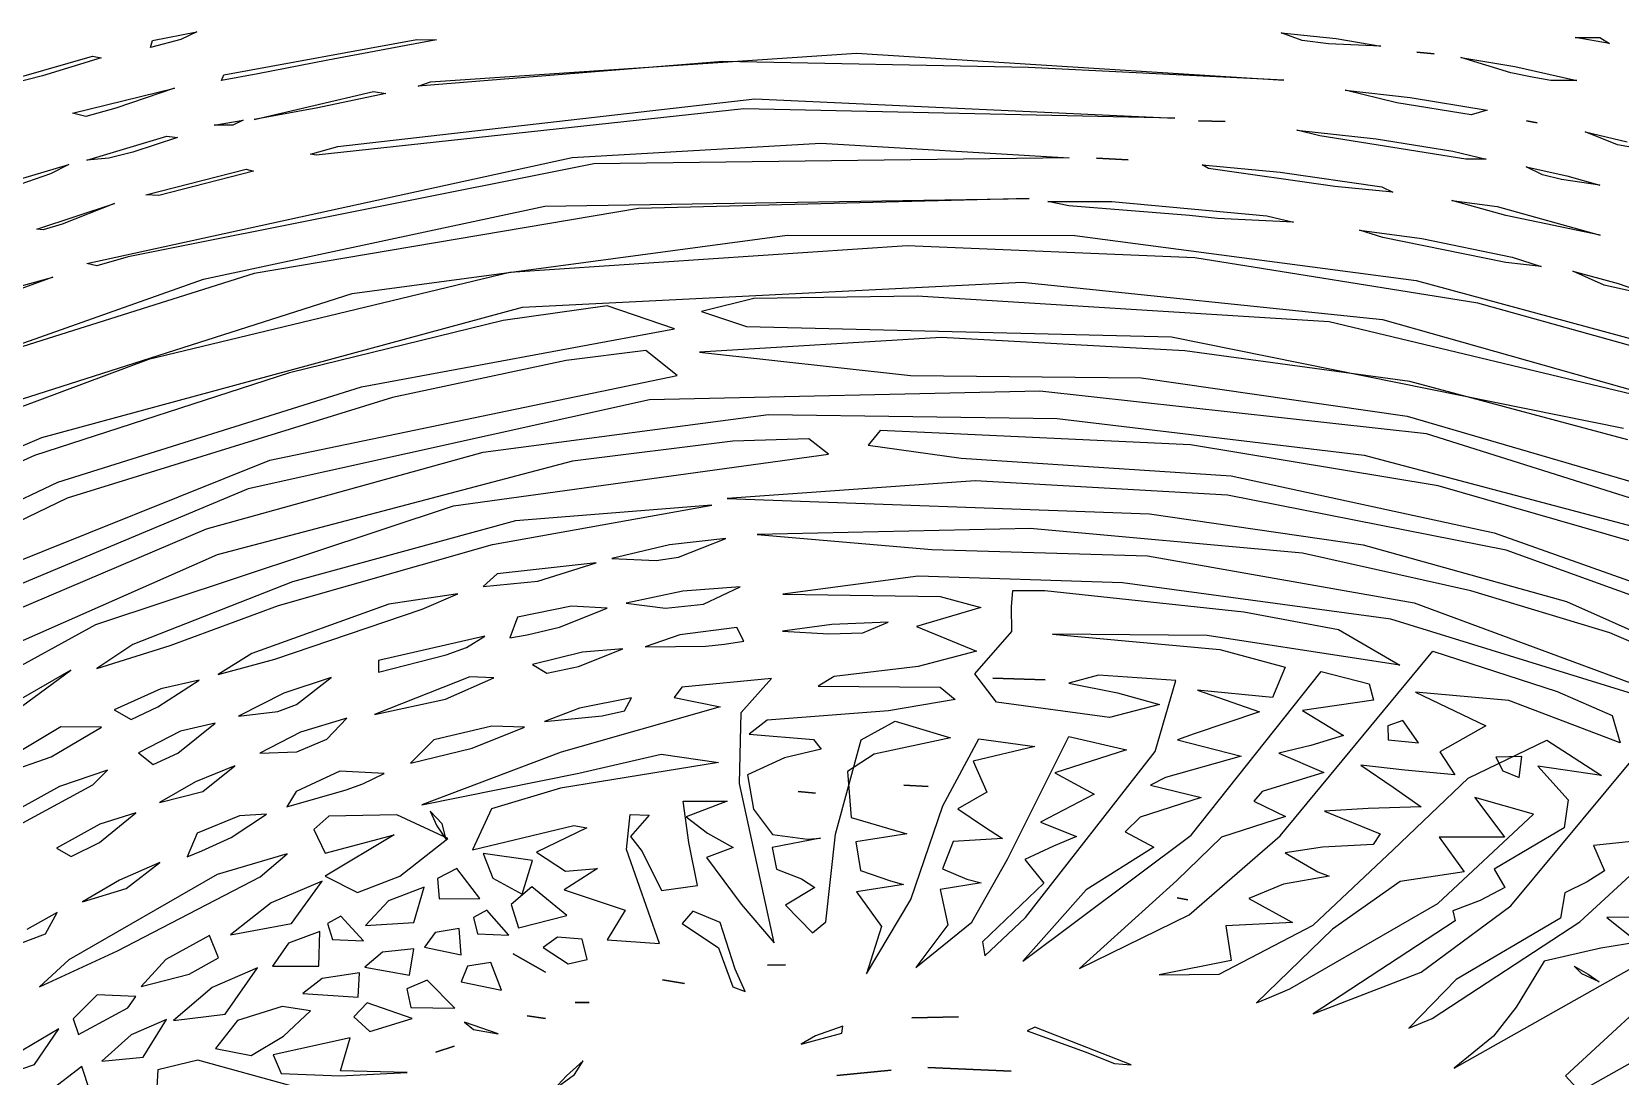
# Model space of a CAD drawing. Extents: x 11.5 to 31.3, y 131.8 to 144.7.
# Drawn here: x 16.08 to 24.59, y 139.08 to 144.68 of the extents above; entities that cross this region are included whole.
import ezdxf

# ---------------------------------------------------------------- set-up
doc = ezdxf.new("R2010")
doc.units = 0

msp = doc.modelspace()

# ---------------------------------------------------------------- linework, layer by layer
at = {"layer": 'Image'}
for p, q in [((16.874536, 144.639095), (16.71265, 144.59523)), ((16.71265, 144.59523), (16.722387, 144.632613)), ((16.722387, 144.632613), (16.960347, 144.679718)), ((16.722387, 144.632613), (16.722387, 144.632613)), ((16.960347, 144.679718), (16.874536, 144.639095)), ((17.104465, 144.449604), (18.140192, 144.638311)), ((18.244344, 144.635675), (17.662807, 144.528208)), ((18.140192, 144.638311), (18.244344, 144.635675)), ((22.883803, 144.633645), (22.771338, 144.673876)), ((22.771338, 144.673876), (23.065634, 144.643314)), ((23.025524, 144.615053), (22.883803, 144.633653)), ((22.883803, 144.633653), (22.883803, 144.633645)), ((23.065634, 144.643314), (23.304445, 144.60327)), ((24.346164, 144.649388), (24.478954, 144.648241)), ((24.530164, 144.616638), (24.346164, 144.649388)), ((24.346164, 144.649388), (24.346164, 144.649388)), ((24.478954, 144.648241), (24.530164, 144.616638)), ((15.864468, 144.395502), (16.400558, 144.548265)), ((16.448305, 144.540096), (16.133116, 144.443738)), ((16.400558, 144.548265), (16.448305, 144.540096)), ((18.212115, 144.41129), (20.495325, 144.564337)), ((20.495325, 144.564337), (22.78554, 144.421265)), ((23.304445, 144.60327), (23.025524, 144.615053)), ((23.497995, 144.570914), (23.590455, 144.561727)), ((23.590455, 144.561727), (23.497995, 144.570914)), ((23.497995, 144.570914), (23.497995, 144.570914)), ((24.001789, 144.460293), (23.733062, 144.541508)), ((23.733062, 144.541508), (24.022369, 144.493967)), ((17.287198, 144.454439), (17.092799, 144.419094)), ((17.662807, 144.528208), (17.287198, 144.454439)), ((19.778778, 144.519566), (18.146551, 144.388825)), ((21.416568, 144.487846), (19.778778, 144.519566)), ((22.78554, 144.421265), (21.416568, 144.487846)), ((24.115742, 144.437157), (24.001789, 144.460293)), ((24.022369, 144.493967), (24.355008, 144.419)), ((16.133116, 144.443738), (15.986278, 144.406411)), ((16.293427, 144.243788), (16.840542, 144.37779)), ((16.840542, 144.37779), (16.525516, 144.269789)), ((17.092799, 144.419094), (17.104465, 144.449604)), ((17.104465, 144.449604), (17.104465, 144.449604)), ((18.146551, 144.388825), (18.212115, 144.411286)), ((18.212115, 144.411286), (18.212115, 144.41129)), ((23.390756, 144.298267), (23.113161, 144.36664)), ((23.113161, 144.36664), (23.461677, 144.32806)), ((24.216281, 144.417935), (24.115742, 144.437157)), ((24.355008, 144.419), (24.216281, 144.417935)), ((17.268335, 144.208899), (17.907405, 144.359413)), ((17.973106, 144.348958), (17.608167, 144.271481)), ((17.716793, 144.064597), (19.950771, 144.320671)), ((17.907405, 144.359413), (17.973106, 144.348958)), ((19.950771, 144.320671), (22.201367, 144.21646)), ((23.788431, 144.235483), (23.390756, 144.298267)), ((23.390756, 144.298267), (23.390756, 144.298267)), ((23.461677, 144.32806), (23.874151, 144.258887)), ((16.36493, 144.226226), (16.293427, 144.243788)), ((16.293427, 144.243788), (16.293427, 144.243788)), ((16.525516, 144.269789), (16.36493, 144.226226)), ((17.053855, 144.179369), (17.208401, 144.206714)), ((17.208401, 144.206714), (17.152588, 144.178617)), ((17.608167, 144.271481), (17.268335, 144.208899)), ((17.268335, 144.208899), (17.268335, 144.208899)), ((19.892165, 144.266892), (17.600592, 144.019315)), ((22.201367, 144.21646), (19.892165, 144.266892)), ((22.32856, 144.203115), (22.470689, 144.198813)), ((22.470689, 144.198813), (22.32856, 144.203115)), ((22.32856, 144.203115), (22.32856, 144.203115)), ((23.874151, 144.258887), (23.788431, 144.235483)), ((24.085377, 144.202322), (24.142496, 144.191747)), ((24.142496, 144.191747), (24.085377, 144.202322)), ((24.085377, 144.202322), (24.085377, 144.202322)), ((16.37142, 143.990993), (16.800397, 144.12033)), ((16.856586, 144.113579), (16.617842, 144.034471)), ((16.800397, 144.12033), (16.856586, 144.113579)), ((17.152588, 144.178617), (17.053855, 144.179369)), ((17.053855, 144.179369), (17.053855, 144.179369)), ((22.978152, 144.12283), (22.855533, 144.152317)), ((22.855533, 144.152317), (23.280492, 144.106516)), ((23.761221, 143.997362), (22.978152, 144.12283)), ((24.572728, 144.073548), (24.400335, 144.143459)), ((24.400335, 144.143459), (24.625834, 144.089972)), ((16.617842, 144.034471), (16.488097, 144.002114)), ((17.56889, 144.024461), (17.716793, 144.064597)), ((18.971032, 144.006902), (20.303497, 144.083117)), ((20.303497, 144.083117), (21.635921, 144.00433)), ((23.280492, 144.106516), (23.691741, 144.039756)), ((23.691741, 144.039756), (23.869614, 143.997579)), ((24.82478, 144.028273), (24.572728, 144.073548)), ((24.572728, 144.073548), (24.572728, 144.073548)), ((15.961959, 143.875043), (16.274757, 143.969372)), ((16.274757, 143.969372), (16.176999, 143.918999)), ((16.37142, 143.438472), (18.971032, 144.006902)), ((16.488097, 144.002114), (16.37142, 143.990993)), ((19.088137, 143.971731), (16.59179, 143.473322)), ((16.686766, 143.806123), (17.225503, 143.944029)), ((17.225503, 143.944029), (17.263304, 143.93221)), ((17.600592, 144.019315), (17.56889, 144.024461)), ((21.635921, 144.00433), (19.088137, 143.971731)), ((21.782157, 144.001624), (21.951575, 143.994251)), ((21.951575, 143.994251), (21.782157, 144.001624)), ((21.782157, 144.001624), (21.782157, 144.001624)), ((22.382113, 143.94701), (22.348031, 143.966297)), ((22.348031, 143.966297), (22.765863, 143.927214)), ((23.059287, 143.84982), (22.382113, 143.94701)), ((23.869614, 143.997579), (23.761221, 143.997362)), ((23.761221, 143.997362), (23.761221, 143.997362)), ((24.170681, 143.913408), (24.084462, 143.955366)), ((24.084462, 143.955366), (24.301073, 143.908282)), ((16.176999, 143.918999), (15.971721, 143.846648)), ((17.263304, 143.93221), (16.945082, 143.850856)), ((22.765863, 143.927214), (23.310732, 143.848498)), ((24.273716, 143.888842), (24.170681, 143.913408)), ((24.478247, 143.85762), (24.273716, 143.888842)), ((24.301073, 143.908282), (24.478247, 143.85762)), ((16.757243, 143.802638), (16.686766, 143.806123)), ((16.686766, 143.806123), (16.686766, 143.806123)), ((16.945082, 143.850856), (16.757243, 143.802638)), ((18.824513, 143.745716), (21.421442, 143.786439)), ((21.421442, 143.786439), (19.327281, 143.732533)), ((21.521061, 143.769588), (21.863532, 143.770182)), ((21.633486, 143.747015), (21.521061, 143.769588)), ((21.863532, 143.770182), (22.694203, 143.693238)), ((23.36929, 143.820104), (23.059287, 143.849822)), ((23.059287, 143.849822), (23.059287, 143.84982)), ((23.310732, 143.848498), (23.36929, 143.820104)), ((23.9757, 143.695982), (23.685785, 143.775561)), ((23.685785, 143.775561), (23.929232, 143.743129)), ((16.102272, 143.621306), (16.519204, 143.759484)), ((16.519204, 143.759484), (16.238893, 143.649235)), ((16.995379, 143.354786), (18.824513, 143.745716)), ((19.327281, 143.732533), (17.268165, 143.384529)), ((22.279361, 143.694555), (21.633486, 143.747015)), ((22.429798, 143.678836), (22.279361, 143.694555)), ((22.694203, 143.693238), (22.837572, 143.65895)), ((23.929232, 143.743129), (24.480251, 143.589285)), ((24.480251, 143.589285), (23.9757, 143.695982)), ((23.9757, 143.695982), (23.9757, 143.695982)), ((16.137442, 143.618494), (16.102272, 143.621306)), ((16.102272, 143.621306), (16.102272, 143.621306)), ((16.238893, 143.649235), (16.137442, 143.618494)), ((22.837572, 143.65895), (22.429798, 143.678836)), ((23.316042, 143.578242), (23.191246, 143.617023)), ((23.191246, 143.617023), (23.524164, 143.57241)), ((17.792341, 143.277867), (20.122985, 143.589011)), ((20.767015, 143.532673), (18.638221, 143.389623)), ((20.122985, 143.589011), (21.665766, 143.588508)), ((22.307777, 143.46784), (20.767015, 143.532673)), ((21.665766, 143.588508), (23.495382, 143.346755)), ((23.9757, 143.443295), (23.316042, 143.578242)), ((23.524164, 143.57241), (24.008734, 143.472572)), ((16.424144, 143.42539), (16.37142, 143.438472)), ((16.37142, 143.438472), (16.37142, 143.438472)), ((16.59179, 143.473322), (16.424144, 143.42539)), ((23.824914, 143.224764), (22.307777, 143.46784)), ((24.164213, 143.422452), (23.9757, 143.443295)), ((23.9757, 143.443295), (23.9757, 143.443295)), ((24.008734, 143.472572), (24.164213, 143.422452)), ((15.233918, 142.730697), (16.995379, 143.354786)), ((17.268165, 143.384529), (15.879014, 142.946785)), ((16.188891, 143.365243), (15.903302, 143.260927)), ((15.962121, 143.301523), (16.188891, 143.365243)), ((18.638221, 143.389623), (16.700789, 142.923877)), ((23.495382, 143.346755), (25.271256, 142.866257)), ((24.502151, 143.321589), (24.333603, 143.397605)), ((24.333603, 143.397605), (24.577025, 143.330662)), ((15.561254, 142.563683), (17.792341, 143.277867)), ((18.706233, 143.204083), (21.382845, 143.337767)), ((20.82093, 143.262574), (19.945206, 143.250001)), ((23.027459, 143.125207), (20.82093, 143.262574)), ((21.382845, 143.337767), (23.314087, 143.13719)), ((24.783011, 143.259183), (24.502151, 143.321589)), ((24.502151, 143.321589), (24.502151, 143.321589)), ((24.577025, 143.330662), (24.783011, 143.259183)), ((16.130456, 142.505569), (18.706233, 143.204083)), ((19.160181, 143.211577), (18.602545, 143.133188)), ((19.519356, 143.08839), (19.160181, 143.211577)), ((19.945206, 143.250001), (19.664123, 143.181611)), ((19.664123, 143.181611), (19.905423, 143.100621)), ((25.301755, 142.814073), (23.824914, 143.224764)), ((18.602545, 143.133188), (17.457038, 142.851599)), ((17.842693, 142.776386), (19.519356, 143.08839)), ((19.905423, 143.100621), (22.183823, 143.04473)), ((25.171707, 142.612708), (23.027459, 143.125207)), ((23.314087, 143.13719), (25.171707, 142.612708)), ((20.948695, 143.041336), (19.654712, 142.962361)), ((22.255554, 142.970407), (20.948695, 143.041336)), ((22.183823, 143.04473), (24.606058, 142.555817)), ((16.700789, 142.923877), (15.370232, 142.427666)), ((19.366586, 142.971971), (18.938859, 142.917577)), ((19.534937, 142.837509), (19.366586, 142.971971)), ((19.654712, 142.962361), (20.785521, 142.838361)), ((23.460714, 142.80503), (22.255554, 142.970407)), ((17.457038, 142.851599), (16.089797, 142.409798)), ((17.35215, 142.38475), (19.534937, 142.837509)), ((18.938859, 142.917577), (18.009266, 142.720408)), ((20.785521, 142.838361), (22.020668, 142.826116)), ((16.215397, 142.26631), (17.842693, 142.776386)), ((21.477235, 142.753839), (19.385962, 142.707987)), ((23.550575, 142.526096), (21.477235, 142.753839)), ((22.020668, 142.826116), (23.447038, 142.61926)), ((24.628014, 142.493539), (23.460714, 142.80503)), ((18.009266, 142.720408), (16.265864, 142.180792)), ((19.385962, 142.707987), (17.236401, 142.230671)), ((18.494353, 142.426337), (20.022968, 142.628767)), ((20.022968, 142.628767), (21.57107, 142.60722)), ((21.57107, 142.60722), (23.215555, 142.411374)), ((23.447038, 142.61926), (24.821585, 142.218574)), ((15.024894, 142.038159), (16.130456, 142.505569)), ((20.240461, 142.499122), (19.831942, 142.48599)), ((20.345256, 142.416278), (20.240461, 142.499122)), ((20.622539, 142.542365), (20.558687, 142.465071)), ((20.937948, 142.529532), (20.622539, 142.542365)), ((22.285943, 142.466186), (20.937948, 142.529532)), ((25.492161, 141.912089), (23.550575, 142.526096)), ((16.089797, 142.409798), (14.787453, 141.818931)), ((17.011562, 142.016424), (18.494353, 142.426337)), ((18.335244, 142.140161), (20.345256, 142.416278)), ((19.831942, 142.48599), (18.974191, 142.378437)), ((20.558687, 142.465071), (21.055955, 142.395768)), ((23.612855, 142.247484), (22.285943, 142.466186)), ((23.215555, 142.411374), (24.809166, 141.989078)), ((15.293806, 141.558115), (17.35215, 142.38475)), ((18.974191, 142.378437), (17.068843, 141.876731)), ((21.055955, 142.395768), (22.503462, 142.301071)), ((14.689046, 141.539914), (16.215397, 142.26631)), ((21.13211, 142.274186), (19.803101, 142.179637)), ((22.482825, 142.196676), (21.13211, 142.274186)), ((22.503462, 142.301071), (23.912002, 141.994347)), ((24.900981, 141.875792), (23.612855, 142.247484)), ((16.265864, 142.180792), (14.63237, 141.395526)), ((17.236401, 142.230671), (15.213072, 141.385017)), ((19.803101, 142.179637), (22.065799, 142.096519)), ((23.976413, 141.902079), (22.482825, 142.196676)), ((16.419889, 141.503532), (18.335244, 142.140161)), ((18.544372, 141.932227), (19.720548, 142.144044)), ((19.720548, 142.144044), (18.668884, 142.059857)), ((22.065799, 142.096519), (23.210579, 141.930642)), ((15.600932, 141.415523), (17.011562, 142.016424)), ((18.668884, 142.059857), (17.472337, 141.731556)), ((21.426565, 142.018544), (19.962343, 141.985677)), ((19.962343, 141.985677), (20.899601, 141.905823)), ((22.884958, 141.885573), (21.426565, 142.018544)), ((23.912002, 141.994347), (25.269683, 141.513727)), ((17.398466, 141.606297), (18.544372, 141.932227)), ((19.493002, 141.930079), (19.18488, 141.857836)), ((19.795709, 141.964885), (19.493002, 141.930079)), ((19.54238, 141.863955), (19.795709, 141.964885)), ((20.899601, 141.905823), (22.05447, 141.87136)), ((23.210579, 141.930642), (24.299723, 141.627838)), ((25.394878, 141.389109), (23.976413, 141.902079)), ((17.068843, 141.876731), (15.274718, 141.085143)), ((19.101162, 141.833374), (18.570423, 141.774382)), ((18.787603, 141.736312), (19.101162, 141.833374)), ((19.101162, 141.833374), (19.101162, 141.833374)), ((19.18488, 141.857836), (19.421963, 141.846456)), ((19.421963, 141.846456), (19.54238, 141.863955)), ((22.05447, 141.87136), (23.484008, 141.619022)), ((23.786597, 141.683274), (22.884958, 141.885573)), ((17.472337, 141.731556), (16.617629, 141.395838)), ((18.570423, 141.774382), (18.49476, 141.707837)), ((18.49476, 141.707837), (18.787603, 141.736312)), ((20.826442, 141.762676), (20.100183, 141.666757)), ((21.921329, 141.726247), (20.826442, 141.762676)), ((18.358375, 141.66772), (17.98934, 141.612514)), ((18.167371, 141.586683), (18.358375, 141.66772)), ((19.564093, 141.682106), (19.261854, 141.618127)), ((19.871557, 141.705877), (19.564093, 141.682106)), ((19.676358, 141.612762), (19.871557, 141.705877)), ((20.100183, 141.666757), (20.942965, 141.652947)), ((20.942965, 141.652947), (21.161334, 141.59416)), ((21.326468, 141.597985), (21.333024, 141.685224)), ((21.333024, 141.685224), (21.50544, 141.685522)), ((21.50544, 141.685522), (22.571187, 141.571264)), ((23.358253, 141.532515), (21.921329, 141.726247)), ((24.531888, 141.459918), (23.786597, 141.683274)), ((16.818101, 141.390389), (17.398466, 141.606297)), ((17.98934, 141.612514), (17.254476, 141.347744)), ((17.378225, 141.317225), (18.167371, 141.586683)), ((17.398466, 141.606297), (17.398466, 141.606297)), ((18.967701, 141.602795), (18.678512, 141.542791)), ((18.904067, 141.489204), (19.158705, 141.591588)), ((19.158705, 141.591588), (18.967701, 141.602795)), ((19.261854, 141.618127), (19.472724, 141.590619)), ((19.472724, 141.590619), (19.573262, 141.60211)), ((19.573262, 141.60211), (19.676358, 141.612762)), ((21.161334, 141.59416), (20.817005, 141.493491)), ((21.327866, 141.466592), (21.326468, 141.597985)), ((22.571187, 141.571264), (23.077764, 141.476293)), ((23.484008, 141.619022), (24.833625, 141.120505)), ((24.299723, 141.627838), (26.275103, 140.743356)), ((14.663035, 140.539733), (16.419889, 141.503532)), ((18.678512, 141.542791), (18.638592, 141.431543)), ((18.730605, 141.448219), (18.904067, 141.489204)), ((19.854971, 141.487592), (19.548283, 141.447899)), ((19.890838, 141.414312), (19.854971, 141.487592)), ((20.36343, 141.503613), (20.099686, 141.468393)), ((20.664549, 141.515501), (20.36343, 141.503613)), ((20.529402, 141.459912), (20.664549, 141.515501)), ((20.817005, 141.493491), (21.138822, 141.360092)), ((23.077764, 141.476293), (23.40622, 141.285785)), ((24.729616, 141.109578), (23.358253, 141.532515)), ((16.617629, 141.395838), (16.424675, 141.26756)), ((16.424675, 141.26756), (16.818101, 141.390389)), ((18.503164, 141.441212), (17.933443, 141.310603)), ((18.405757, 141.380316), (18.503164, 141.441212)), ((18.638592, 141.431543), (18.730605, 141.448219)), ((19.548283, 141.447899), (19.362252, 141.384592)), ((19.362252, 141.384592), (19.688357, 141.387032)), ((19.688357, 141.387032), (19.788252, 141.399142)), ((19.788252, 141.399142), (19.890838, 141.414311)), ((19.890838, 141.414311), (19.890838, 141.414312)), ((20.099686, 141.468393), (20.346961, 141.453986)), ((20.346961, 141.453986), (20.529402, 141.459912)), ((21.128722, 141.238761), (21.327866, 141.466592)), ((22.375054, 141.44556), (21.545966, 141.451949)), ((21.545966, 141.451949), (22.442196, 141.369844)), ((23.40622, 141.285785), (22.375054, 141.44556)), ((26.237872, 140.717621), (24.531888, 141.459918)), ((17.254476, 141.347744), (17.07499, 141.236137)), ((17.07499, 141.236137), (17.378225, 141.317225)), ((17.378225, 141.317225), (17.378225, 141.317225)), ((17.933311, 141.24781), (18.296349, 141.341152)), ((17.933443, 141.310603), (17.933311, 141.24781)), ((18.296349, 141.341152), (18.405757, 141.380316)), ((19.027857, 141.354739), (18.759816, 141.290117)), ((19.005407, 141.27934), (19.242496, 141.372654)), ((19.242496, 141.372654), (19.027857, 141.354739)), ((21.138822, 141.360092), (20.825828, 141.279445)), ((22.442196, 141.369844), (22.792666, 141.274354)), ((22.76632, 140.371426), (23.584658, 141.360701)), ((23.584658, 141.360701), (24.250134, 141.144171)), ((16.28454, 141.258477), (14.156709, 140.035964)), ((15.763901, 140.876322), (16.28454, 141.258477)), ((17.679422, 141.220382), (17.427131, 141.136457)), ((17.493918, 141.07522), (17.679422, 141.220382)), ((18.42315, 141.22311), (17.913001, 141.021747)), ((18.29316, 141.103494), (18.551581, 141.217282)), ((18.551581, 141.217282), (18.42315, 141.22311)), ((18.759816, 141.290117), (18.836699, 141.243308)), ((18.836699, 141.243308), (19.005407, 141.27934)), ((20.376462, 141.225733), (20.289162, 141.173137)), ((20.825828, 141.279445), (20.376462, 141.225733)), ((21.245468, 141.087304), (21.128722, 141.238761)), ((21.506809, 141.206455), (21.225238, 141.216311)), ((21.225238, 141.216311), (21.506809, 141.206455)), ((21.791742, 141.231542), (21.633492, 141.189896)), ((22.206732, 141.20416), (21.791742, 141.231542)), ((22.288522, 140.375547), (22.9848, 141.252418)), ((22.792666, 141.274354), (22.723937, 141.111852)), ((22.9848, 141.252418), (23.242233, 141.185492)), ((16.767596, 141.158812), (16.518301, 141.046905)), ((16.752225, 141.062928), (16.973142, 141.205822)), ((16.973142, 141.205822), (16.767596, 141.158812)), ((17.427131, 141.136457), (17.183482, 141.012619)), ((19.559307, 141.168186), (19.518784, 141.11208)), ((20.04011, 141.214908), (19.559307, 141.168186)), ((19.877059, 141.031688), (20.04011, 141.214908)), ((20.289162, 141.173137), (20.944574, 141.16742)), ((20.944574, 141.16742), (21.024591, 141.102459)), ((21.506809, 141.206455), (21.506809, 141.206455)), ((21.633492, 141.189896), (21.894809, 141.13709)), ((21.894809, 141.13709), (22.119626, 141.075015)), ((22.096045, 140.823085), (22.206732, 141.20416)), ((22.723937, 141.111852), (22.322729, 141.152442)), ((22.322729, 141.152442), (22.655277, 141.035584)), ((23.242233, 141.185492), (23.265914, 141.099077)), ((23.991007, 141.097008), (23.490372, 141.140503)), ((23.490372, 141.140503), (23.867027, 140.960985)), ((24.250134, 141.144171), (24.544974, 141.015577)), ((16.518301, 141.046905), (16.607971, 140.995111)), ((16.607971, 140.995111), (16.752225, 141.062928)), ((16.752225, 141.062928), (16.752225, 141.062928)), ((17.394911, 141.038042), (17.493918, 141.07522)), ((17.913001, 141.021747), (18.29316, 141.103494)), ((18.29316, 141.103494), (18.29316, 141.103494)), ((19.011656, 141.054964), (18.823088, 140.984639)), ((19.764097, 141.063329), (18.912893, 140.820405)), ((19.29028, 141.111307), (19.011656, 141.054964)), ((19.251835, 141.040439), (19.29028, 141.111307)), ((19.518784, 141.11208), (19.764097, 141.063329)), ((21.024591, 141.102459), (20.667138, 141.041113)), ((21.851875, 141.005559), (21.245468, 141.087304)), ((22.119626, 141.075015), (21.851875, 141.005559)), ((23.265914, 141.099077), (22.884825, 141.042801)), ((24.586793, 140.869041), (23.991007, 141.097008)), ((16.858387, 140.814404), (17.058323, 140.974593)), ((17.058323, 140.974593), (16.873023, 140.932182)), ((17.183482, 141.012619), (17.394911, 141.038042)), ((17.764397, 141.002083), (17.516747, 140.92659)), ((17.65697, 140.888577), (17.764397, 141.002083)), ((18.823088, 140.984639), (19.131699, 141.013558)), ((19.131699, 141.013558), (19.251835, 141.040439)), ((19.867794, 140.65211), (19.877059, 141.031688)), ((20.016913, 140.990631), (19.919802, 140.915813)), ((20.667138, 141.041113), (20.016913, 140.990631)), ((20.521125, 140.88531), (20.702281, 140.985665)), ((20.702281, 140.985665), (20.999823, 140.897106)), ((22.655277, 141.035584), (22.304437, 140.918327)), ((22.884825, 141.042801), (23.10591, 140.90833)), ((23.422287, 140.989938), (23.342352, 140.96086)), ((23.342352, 140.96086), (23.345113, 140.886167)), ((23.507743, 140.869628), (23.422287, 140.989938)), ((23.867027, 140.960985), (23.621319, 140.821655)), ((24.544974, 141.015577), (24.586793, 140.869041)), ((16.231791, 140.956054), (15.999677, 140.816092)), ((16.179234, 140.794432), (16.449413, 140.953616)), ((16.449413, 140.953616), (16.231791, 140.956054)), ((16.449413, 140.953616), (16.449413, 140.953616)), ((16.873023, 140.932182), (16.647274, 140.815716)), ((17.516747, 140.92659), (17.298916, 140.815224)), ((17.495796, 140.821111), (17.65697, 140.888577)), ((18.230866, 140.885472), (18.105721, 140.760192)), ((18.541491, 140.95935), (18.230866, 140.885472)), ((18.436211, 140.840261), (18.716853, 140.953666)), ((18.716853, 140.953666), (18.541491, 140.95935)), ((19.919802, 140.915813), (20.264805, 140.887305)), ((20.264805, 140.887305), (20.306185, 140.835898)), ((20.382029, 140.380964), (20.521125, 140.88531)), ((20.999823, 140.897106), (20.590788, 140.809112)), ((20.957744, 140.532868), (21.150504, 140.890431)), ((21.150504, 140.890431), (21.451685, 140.849218)), ((21.30525, 140.245691), (21.633277, 140.903249)), ((21.633277, 140.903249), (21.941471, 140.832726)), ((22.304437, 140.918327), (22.215788, 140.885988)), ((22.215788, 140.885988), (22.556774, 140.797911)), ((23.10591, 140.90833), (22.929359, 140.856023)), ((23.345113, 140.886167), (23.507743, 140.869628)), ((23.772844, 140.680862), (24.193951, 140.884789)), ((24.002435, 139.996547), (24.767895, 140.918523)), ((24.193951, 140.884789), (24.488149, 140.694965)), ((15.924887, 140.705095), (16.179234, 140.794432)), ((16.647274, 140.815716), (16.725863, 140.75374)), ((16.725863, 140.75374), (16.858387, 140.814404)), ((17.298916, 140.815224), (17.495796, 140.821111)), ((18.105721, 140.760192), (18.436211, 140.840261)), ((18.912893, 140.820405), (18.165375, 140.537289)), ((18.436211, 140.840261), (18.436211, 140.840261)), ((19.007384, 140.707441), (19.44906, 140.809012)), ((19.44906, 140.809012), (19.755264, 140.765119)), ((20.306185, 140.835898), (20.109675, 140.7887)), ((20.590788, 140.809112), (20.446643, 140.71662)), ((21.451685, 140.849218), (21.120034, 140.771597)), ((21.401799, 139.933536), (22.096045, 140.823085)), ((21.941471, 140.832726), (21.557931, 140.708671)), ((22.556774, 140.797911), (22.150618, 140.683366)), ((22.929359, 140.856023), (22.759249, 140.814192)), ((22.759249, 140.814192), (22.999655, 140.711148)), ((23.507743, 140.869628), (23.507743, 140.869628)), ((23.621319, 140.821655), (23.701107, 140.697981)), ((24.059971, 140.796466), (23.920953, 140.79328)), ((23.920953, 140.79328), (23.958808, 140.719236)), ((24.047244, 140.683807), (24.059971, 140.796466)), ((24.059971, 140.796466), (24.059971, 140.796466)), ((16.481105, 140.72258), (16.223867, 140.635341)), ((16.403384, 140.644851), (16.481105, 140.72258)), ((17.164953, 140.746072), (16.952606, 140.661577)), ((16.991762, 140.608554), (17.164953, 140.746072)), ((17.72763, 140.718422), (17.492723, 140.609824)), ((17.964424, 140.705909), (17.72763, 140.718422)), ((17.850303, 140.650763), (17.964424, 140.705909)), ((18.165375, 140.537289), (19.007384, 140.707441)), ((19.755264, 140.765119), (18.90851, 140.627322)), ((20.109675, 140.7887), (19.910607, 140.697421)), ((20.446643, 140.71662), (20.466038, 140.470156)), ((21.120034, 140.771597), (21.193264, 140.605308)), ((21.557931, 140.708671), (21.769389, 140.594446)), ((22.999655, 140.711148), (22.669635, 140.609338)), ((23.43393, 140.722732), (23.19793, 140.74977)), ((23.19793, 140.74977), (23.371253, 140.632958)), ((23.701107, 140.697981), (23.43393, 140.722732)), ((23.958808, 140.719236), (24.047244, 140.683807)), ((24.488149, 140.694965), (24.146402, 140.745171)), ((24.146402, 140.745171), (24.308601, 140.563747)), ((16.223867, 140.635341), (15.409016, 140.18404)), ((15.964699, 140.407294), (16.403384, 140.644851)), ((16.952606, 140.661577), (16.759838, 140.55057)), ((17.761291, 140.617478), (17.850303, 140.650763)), ((18.90851, 140.627322), (18.538768, 140.515902)), ((20.053408, 139.798021), (19.867794, 140.65211)), ((19.910607, 140.697421), (19.944309, 140.513771)), ((20.748755, 140.643717), (20.879811, 140.635759)), ((20.879811, 140.635759), (20.748755, 140.643717)), ((20.748755, 140.643717), (20.748755, 140.643717)), ((22.150618, 140.683366), (22.071376, 140.64229)), ((22.071376, 140.64229), (22.341543, 140.576888)), ((23.371066, 140.29663), (23.772844, 140.680862)), ((23.371253, 140.632958), (23.5216, 140.526491)), ((16.759838, 140.55057), (16.991762, 140.608554)), ((16.991762, 140.608554), (16.991762, 140.608554)), ((17.442884, 140.527161), (17.761291, 140.617478)), ((17.492723, 140.609824), (17.442884, 140.527161)), ((19.567368, 140.556366), (19.803095, 140.556453)), ((19.597688, 140.335217), (19.567368, 140.556366)), ((19.803095, 140.556453), (19.582827, 140.472756)), ((20.183309, 140.609235), (20.275769, 140.600048)), ((20.275769, 140.600048), (20.183309, 140.609235)), ((20.183309, 140.609235), (20.183309, 140.609235)), ((21.193264, 140.605308), (21.038613, 140.515815)), ((21.769389, 140.594446), (21.480536, 140.444318)), ((22.341543, 140.576888), (22.015449, 140.470884)), ((22.669635, 140.609338), (22.6242, 140.557859)), ((22.6242, 140.557859), (22.795148, 140.475112)), ((24.122846, 140.486734), (23.808322, 140.576905)), ((23.808322, 140.576905), (23.967925, 140.364477)), ((24.308601, 140.563747), (24.286721, 140.413759)), ((16.439102, 140.335388), (16.634028, 140.494505)), ((16.634028, 140.494505), (16.441179, 140.433847)), ((17.1887, 140.479028), (16.962062, 140.386144)), ((17.143886, 140.362765), (17.334226, 140.487984)), ((17.334226, 140.487984), (17.1887, 140.479028)), ((17.667688, 140.476214), (17.587278, 140.404544)), ((18.032582, 140.483603), (17.667688, 140.476214)), ((18.305368, 140.35735), (18.032582, 140.483603)), ((18.275068, 140.436061), (18.210752, 140.50331)), ((18.210752, 140.50331), (18.246822, 140.424394)), ((18.538768, 140.515902), (18.438003, 140.296745)), ((19.263643, 140.297463), (19.282711, 140.485552)), ((19.282711, 140.485552), (19.383885, 140.482292)), ((19.383885, 140.482292), (19.284111, 140.367918)), ((19.582827, 140.472756), (19.696194, 140.385335)), ((19.944309, 140.513771), (20.044687, 140.378561)), ((20.466038, 140.470156), (20.764692, 140.382308)), ((20.78628, 140.029374), (20.957744, 140.532868)), ((21.038613, 140.515815), (21.176335, 140.423963)), ((22.015449, 140.470884), (21.934964, 140.393488)), ((22.795148, 140.475112), (22.451761, 140.363969)), ((23.238004, 140.517614), (23.003629, 140.503571)), ((23.003629, 140.503571), (23.30164, 140.381609)), ((23.5216, 140.526491), (23.238004, 140.517614)), ((23.61038, 140.008486), (24.122846, 140.486734)), ((16.441179, 140.433847), (16.209327, 140.305377)), ((16.962062, 140.386144), (16.909067, 140.259583)), ((17.587278, 140.404544), (17.647735, 140.278032)), ((17.647735, 140.278032), (18.018171, 140.377337)), ((18.018171, 140.377337), (17.648396, 140.155945)), ((18.246822, 140.424394), (18.297016, 140.351312)), ((18.297016, 140.351312), (18.275068, 140.436061)), ((18.275068, 140.436061), (18.275068, 140.436061)), ((18.438003, 140.296745), (18.980285, 140.426767)), ((19.050295, 140.413875), (18.781076, 140.28422)), ((18.980285, 140.426767), (19.050295, 140.413875)), ((19.284111, 140.367918), (19.347058, 140.287169)), ((19.696194, 140.385335), (19.835219, 140.308106)), ((20.044687, 140.378561), (20.233479, 140.354083)), ((20.330641, 139.910279), (20.382029, 140.380964)), ((20.764692, 140.382308), (20.491636, 140.338435)), ((21.176335, 140.423963), (21.277623, 140.356694)), ((21.386117, 139.699308), (22.288522, 140.375547)), ((21.480536, 140.444318), (21.673593, 140.368562)), ((21.673593, 140.368562), (21.551038, 140.315389)), ((21.934964, 140.393488), (22.088882, 140.311205)), ((22.278699, 139.947285), (22.76632, 140.371426)), ((23.30164, 140.381609), (23.264105, 140.325704)), ((23.967925, 140.364477), (23.617478, 140.364448)), ((23.617478, 140.364448), (23.751178, 140.17883)), ((24.286721, 140.413759), (23.912292, 140.192655)), ((16.209327, 140.305377), (16.287245, 140.261054)), ((16.287245, 140.261054), (16.439102, 140.335388)), ((16.439102, 140.335388), (16.439102, 140.335388)), ((16.909067, 140.259583), (16.986666, 140.290651)), ((16.986666, 140.290651), (17.143886, 140.362765)), ((18.049, 140.154608), (18.305368, 140.35735)), ((18.781076, 140.28422), (18.935624, 140.182078)), ((19.439505, 139.794674), (19.263643, 140.297463)), ((19.347058, 140.287169), (19.450733, 140.077951)), ((19.64262, 140.105061), (19.597688, 140.335217)), ((19.835219, 140.308106), (19.691929, 140.254987)), ((20.302416, 140.358347), (20.043227, 140.309362)), ((20.043227, 140.309362), (20.066828, 140.193391)), ((20.233479, 140.354083), (20.302416, 140.358347)), ((20.491636, 140.338435), (20.51719, 140.185866)), ((21.013671, 140.340952), (20.956272, 140.195169)), ((21.277623, 140.356694), (21.013671, 140.340952)), ((21.551038, 140.315389), (21.397958, 140.244845)), ((22.088882, 140.311205), (21.725767, 140.081372)), ((22.451761, 140.363969), (22.212083, 140.132316)), ((22.992658, 140.310806), (22.792116, 140.280705)), ((22.792116, 140.280705), (22.967299, 140.179191)), ((22.941805, 139.892885), (23.371066, 140.29663)), ((23.264105, 140.325704), (22.992658, 140.310806)), ((24.700148, 140.346255), (24.444259, 140.319015)), ((24.444259, 140.319015), (24.504178, 140.183586)), ((16.761785, 140.228227), (16.546098, 140.133515)), ((16.582486, 140.089764), (16.761785, 140.228227)), ((17.445137, 140.274088), (17.069549, 140.164938)), ((17.300497, 140.151728), (17.445137, 140.274088)), ((18.354365, 140.196529), (18.249922, 140.141991)), ((18.47722, 140.035373), (18.354365, 140.196529)), ((18.759395, 140.238892), (18.495616, 140.277473)), ((18.495616, 140.277473), (18.546308, 140.144252)), ((18.703543, 140.058351), (18.759395, 140.238892)), ((18.759395, 140.238892), (18.759395, 140.238892)), ((19.107674, 140.195577), (18.928485, 140.081499)), ((18.935624, 140.182078), (19.107674, 140.195577)), ((19.691929, 140.254987), (19.878084, 140.005531)), ((20.956272, 140.195169), (21.08672, 140.13971)), ((21.112655, 139.908902), (21.30525, 140.245691)), ((21.397958, 140.244845), (21.499438, 140.116976)), ((24.371698, 139.911252), (24.707014, 140.218875)), ((17.069549, 140.164938), (16.274525, 139.707266)), ((16.546098, 140.133515), (16.348605, 140.016927)), ((16.534841, 139.754624), (17.300497, 140.151728)), ((17.631815, 140.12923), (17.359452, 140.013222)), ((17.46786, 139.901118), (17.631815, 140.12923)), ((17.648396, 140.155945), (17.82125, 140.068361)), ((17.82125, 140.068361), (18.049007, 140.154595)), ((18.049007, 140.154595), (18.049, 140.154608)), ((18.249922, 140.141991), (18.259129, 140.034143)), ((18.546308, 140.144252), (18.703543, 140.058351)), ((20.066828, 140.193391), (20.199935, 140.140394)), ((20.199935, 140.140394), (20.27265, 140.094408)), ((20.746669, 140.110687), (20.495282, 140.070812)), ((20.51719, 140.185866), (20.678086, 140.129494)), ((20.678086, 140.129494), (20.746669, 140.110687)), ((21.163074, 140.120448), (20.943392, 140.083256)), ((21.08672, 140.13971), (21.163074, 140.120448)), ((21.499438, 140.116976), (21.170573, 139.803139)), ((22.212083, 140.132316), (21.689686, 139.661)), ((22.783364, 140.113134), (22.597249, 140.035445)), ((23.027436, 140.155867), (22.783364, 140.113134)), ((22.967299, 140.179191), (23.027436, 140.155867)), ((23.409147, 140.127166), (23.046836, 139.871869)), ((23.751178, 140.17883), (23.409147, 140.127166)), ((23.912292, 140.192655), (23.969519, 140.095361)), ((24.41111, 140.125188), (24.290403, 140.066619)), ((24.504178, 140.183586), (24.41111, 140.125188)), ((16.348605, 140.016927), (16.582486, 140.089764)), ((16.582486, 140.089764), (16.582486, 140.089764)), ((18.178147, 140.096134), (17.987235, 140.022652)), ((18.122847, 139.907136), (18.178147, 140.096134)), ((18.259129, 140.034143), (18.47722, 140.035373)), ((18.47722, 140.035373), (18.47722, 140.035373)), ((18.754857, 140.097396), (18.645039, 140.002812)), ((18.943936, 139.943994), (18.754857, 140.097396)), ((18.928485, 140.081499), (19.255512, 139.972393)), ((19.450733, 140.077951), (19.64262, 140.105061)), ((20.27265, 140.094408), (20.115071, 139.999469)), ((20.495282, 140.070812), (20.62964, 139.885448)), ((20.548987, 139.632798), (20.78628, 140.029374)), ((20.943392, 140.083256), (20.98403, 139.894334)), ((21.725767, 140.081372), (21.386117, 139.699308)), ((22.213554, 140.039185), (22.270673, 140.02861)), ((22.270673, 140.02861), (22.213554, 140.039185)), ((22.213554, 140.039185), (22.213554, 140.039185)), ((22.597249, 140.035445), (22.831255, 139.907253)), ((23.83718, 140.025199), (23.690212, 139.969391)), ((23.969519, 140.095361), (23.83718, 140.025199)), ((24.290403, 140.066619), (24.267408, 139.930676)), ((16.211614, 139.960344), (16.04938, 139.869095)), ((16.149302, 139.846212), (16.211614, 139.960344)), ((17.359452, 140.013222), (17.141293, 139.841162)), ((17.731444, 139.941157), (17.661077, 139.901712)), ((17.85328, 139.808392), (17.731444, 139.941157)), ((17.987235, 140.022652), (17.864129, 139.891411)), ((18.514345, 139.9739), (18.442325, 139.933281)), ((18.631966, 139.839989), (18.514345, 139.9739)), ((18.645039, 140.002812), (18.684669, 139.878819)), ((18.684669, 139.878819), (18.943936, 139.943994)), ((18.943936, 139.943994), (18.943936, 139.943994)), ((19.255512, 139.972393), (19.159819, 139.814649)), ((19.617753, 139.967652), (19.562104, 139.901957)), ((19.765058, 139.906472), (19.617753, 139.967652)), ((19.878084, 140.005531), (20.053408, 139.798021)), ((20.115071, 139.999469), (20.259122, 139.852001)), ((21.689686, 139.661), (22.278699, 139.947285)), ((22.816671, 139.550813), (23.61038, 140.008486)), ((23.521227, 139.640774), (24.002435, 139.996547)), ((23.690212, 139.969391), (23.703553, 139.915158)), ((24.856711, 139.938852), (24.516158, 139.933598)), ((17.141293, 139.841162), (17.46786, 139.901118)), ((17.61976, 139.858237), (17.452314, 139.79605)), ((17.46786, 139.901118), (17.46786, 139.901118)), ((17.615035, 139.673372), (17.61976, 139.858237)), ((17.661077, 139.901712), (17.686811, 139.815607)), ((17.864129, 139.891411), (18.122847, 139.907136)), ((18.122847, 139.907136), (18.122847, 139.907136)), ((18.238312, 139.854241), (18.179656, 139.774323)), ((18.366082, 139.874271), (18.238312, 139.854241)), ((18.37654, 139.734467), (18.366082, 139.874271)), ((18.442325, 139.933281), (18.465126, 139.846016)), ((19.562104, 139.901957), (19.75653, 139.771128)), ((19.845604, 139.656673), (19.765058, 139.906472)), ((20.259122, 139.852001), (20.330641, 139.910279)), ((20.62964, 139.885448), (20.548987, 139.632798)), ((20.812756, 139.665993), (21.112655, 139.908902)), ((20.98403, 139.894334), (20.812756, 139.665993)), ((21.183689, 139.727583), (21.401799, 139.933536)), ((22.438247, 139.630421), (22.941805, 139.892885)), ((22.831255, 139.907253), (22.474441, 139.889831)), ((22.474441, 139.889831), (22.503922, 139.704034)), ((23.046836, 139.871869), (22.638593, 139.476436)), ((23.703553, 139.915158), (22.943359, 139.41836)), ((23.579592, 139.392459), (24.371698, 139.911252)), ((24.267408, 139.930676), (23.70832, 139.601858)), ((24.516158, 139.933598), (24.682461, 139.800947)), ((15.937107, 139.766404), (16.149302, 139.846212)), ((16.149302, 139.846212), (16.149302, 139.846212)), ((17.028144, 139.837768), (16.794075, 139.709408)), ((17.076145, 139.717877), (17.028144, 139.837768)), ((17.452314, 139.79605), (17.366229, 139.672524)), ((17.686811, 139.815607), (17.85328, 139.808392)), ((17.85328, 139.808392), (17.85328, 139.808392)), ((18.179656, 139.774323), (18.37654, 139.734467)), ((18.465126, 139.846016), (18.631966, 139.839989)), ((18.631966, 139.839989), (18.631966, 139.839989)), ((18.893377, 139.829262), (18.81567, 139.77363)), ((18.81567, 139.77363), (18.94969, 139.684891)), ((19.024921, 139.818533), (18.893377, 139.829262)), ((19.052413, 139.708188), (19.024921, 139.818533)), ((19.159819, 139.814649), (19.439503, 139.794673)), ((19.439503, 139.794673), (19.439505, 139.794674)), ((19.75653, 139.771128), (19.832018, 139.562582)), ((21.170573, 139.803139), (21.183689, 139.727583)), ((24.483646, 139.768979), (24.179771, 139.699408)), ((24.682461, 139.800947), (24.483646, 139.768979)), ((16.117612, 139.561813), (16.534841, 139.754624)), ((16.274525, 139.707266), (16.117612, 139.561813)), ((16.534841, 139.754624), (16.534841, 139.754624)), ((16.794075, 139.709408), (16.661714, 139.563456)), ((16.918837, 139.630568), (17.076145, 139.717877)), ((17.955731, 139.747596), (17.859946, 139.668171)), ((18.123489, 139.765752), (17.955731, 139.747596)), ((18.099677, 139.625057), (18.123489, 139.765752)), ((18.37654, 139.734467), (18.37654, 139.734467)), ((18.535106, 139.692625), (18.410388, 139.672649)), ((18.592659, 139.544685), (18.535106, 139.692625)), ((18.828187, 139.641737), (18.655665, 139.738804)), ((18.655665, 139.738804), (18.828187, 139.641737)), ((18.94969, 139.684891), (19.052413, 139.708188)), ((22.503922, 139.704034), (22.116769, 139.627371)), ((23.697749, 139.12597), (24.747469, 139.717571)), ((24.179771, 139.699408), (24.030892, 139.453945)), ((16.661714, 139.563456), (16.918837, 139.630568)), ((17.284911, 139.664661), (17.043127, 139.558776)), ((17.112583, 139.415239), (17.284911, 139.664661)), ((17.366229, 139.672524), (17.615035, 139.673372)), ((17.632011, 139.606373), (17.528547, 139.525744)), ((17.615035, 139.673372), (17.615035, 139.673372)), ((17.831799, 139.637405), (17.632011, 139.606373)), ((17.824657, 139.507177), (17.831799, 139.637405)), ((17.859946, 139.668171), (18.099677, 139.625057)), ((18.193902, 139.598508), (18.086643, 139.551332)), ((18.099677, 139.625057), (18.099677, 139.625057)), ((18.342252, 139.447615), (18.193902, 139.598508)), ((18.410388, 139.672649), (18.376806, 139.588691)), ((18.828187, 139.641737), (18.828187, 139.641737)), ((19.574608, 139.579794), (19.456403, 139.599361)), ((19.456403, 139.599361), (19.574608, 139.579794)), ((19.898259, 139.53652), (19.845604, 139.656673)), ((19.845604, 139.656673), (19.845604, 139.656673)), ((20.115065, 139.680513), (20.01776, 139.677822)), ((20.01776, 139.677822), (20.115065, 139.680513)), ((20.115065, 139.680513), (20.115065, 139.680513)), ((22.116769, 139.627371), (22.438247, 139.630421)), ((22.943359, 139.41836), (23.521227, 139.640774)), ((23.70832, 139.601858), (23.454553, 139.341277)), ((24.382866, 139.632006), (24.341542, 139.67287)), ((24.341542, 139.67287), (24.41699, 139.630087)), ((24.475376, 139.588264), (24.382866, 139.632006)), ((24.382866, 139.632006), (24.382866, 139.632006)), ((24.41699, 139.630087), (24.475376, 139.588264)), ((16.426027, 139.519674), (16.297923, 139.390546)), ((16.634138, 139.509865), (16.426027, 139.519674)), ((17.043127, 139.558776), (16.836071, 139.381123)), ((17.528547, 139.525744), (17.824657, 139.507178)), ((18.086643, 139.551332), (18.107189, 139.452298)), ((18.376806, 139.588691), (18.592659, 139.544685)), ((18.592659, 139.544685), (18.592659, 139.544685)), ((19.574608, 139.579794), (19.574608, 139.579794)), ((19.832018, 139.562582), (19.898259, 139.53652)), ((22.72066, 139.509922), (22.816671, 139.550813)), ((16.32688, 139.306082), (16.58995, 139.449887)), ((16.58995, 139.449887), (16.634138, 139.509865)), ((17.416864, 139.45612), (17.177712, 139.382555)), ((17.568912, 139.434282), (17.416864, 139.45612)), ((17.425466, 139.298334), (17.568912, 139.434282)), ((17.873553, 139.477174), (17.802427, 139.402119)), ((17.824657, 139.507178), (17.824657, 139.507177)), ((18.114285, 139.392478), (17.873553, 139.477174)), ((18.107189, 139.452298), (18.342252, 139.447615)), ((18.342252, 139.447615), (18.342252, 139.447615)), ((19.062165, 139.479073), (18.987051, 139.479073)), ((18.987051, 139.479073), (19.062165, 139.479073)), ((19.062165, 139.479073), (19.062165, 139.479073)), ((22.638593, 139.476436), (22.72066, 139.509922)), ((24.030892, 139.453945), (23.909385, 139.298558)), ((24.704898, 139.464556), (24.294724, 139.084602)), ((16.297923, 139.390546), (16.32688, 139.306082)), ((16.798783, 139.387443), (16.608342, 139.305862)), ((16.673641, 139.185155), (16.798783, 139.387443)), ((16.836071, 139.381123), (17.112583, 139.415239)), ((17.177712, 139.382555), (17.059843, 139.232295)), ((17.112583, 139.415239), (17.112583, 139.415239)), ((17.802427, 139.402119), (17.88723, 139.322244)), ((17.88723, 139.322244), (18.114285, 139.392478)), ((18.114285, 139.392478), (18.114285, 139.392478)), ((18.574711, 139.311205), (18.39483, 139.373847)), ((18.39483, 139.373847), (18.443119, 139.332884)), ((18.828187, 139.393147), (18.73042, 139.407632)), ((18.73042, 139.407632), (18.828187, 139.393147)), ((18.828187, 139.393147), (18.828187, 139.393147)), ((20.422745, 139.352236), (20.2754, 139.300246)), ((20.417287, 139.314858), (20.422745, 139.352236)), ((21.041926, 139.40233), (20.791351, 139.396838)), ((20.791351, 139.396838), (21.041926, 139.40233)), ((21.041926, 139.40233), (21.041926, 139.40233)), ((21.450816, 139.345766), (21.410078, 139.326665)), ((21.967218, 139.143578), (21.450816, 139.345766)), ((23.454553, 139.341277), (23.579583, 139.392458)), ((23.579583, 139.392458), (23.579592, 139.392459)), ((16.22082, 139.337033), (16.027336, 139.222304)), ((16.090764, 139.146242), (16.22082, 139.337033)), ((16.608342, 139.305862), (16.45055, 139.163928)), ((17.251379, 139.193837), (17.425466, 139.298334)), ((17.782591, 139.288729), (17.369583, 139.198235)), ((17.425466, 139.298334), (17.425466, 139.298334)), ((17.730455, 139.113111), (17.782591, 139.288729)), ((18.443119, 139.332884), (18.574711, 139.311205)), ((18.574711, 139.311205), (18.574711, 139.311205)), ((20.198998, 139.255562), (20.417287, 139.314858)), ((20.2754, 139.300246), (20.198998, 139.255562)), ((20.417287, 139.314858), (20.417287, 139.314858)), ((21.410078, 139.326665), (21.721354, 139.21464)), ((23.909385, 139.298558), (23.697749, 139.12597)), ((16.45055, 139.163928), (16.673641, 139.185155)), ((16.673641, 139.185155), (16.673641, 139.185155)), ((17.059843, 139.232295), (17.251379, 139.193837)), ((17.369583, 139.198235), (17.412282, 139.097275)), ((18.340121, 139.244913), (18.240345, 139.212596)), ((18.240345, 139.212596), (18.340121, 139.244913)), ((18.340121, 139.244913), (18.340121, 139.244913)), ((21.721354, 139.21464), (21.877374, 139.151065)), ((24.371655, 139.001562), (24.711261, 139.191958)), ((15.865567, 139.069545), (16.090764, 139.146242)), ((16.090764, 139.146242), (16.090764, 139.146242)), ((16.3438, 139.134818), (16.16663, 138.999023)), ((16.386551, 139.00479), (16.3438, 139.134818)), ((16.752271, 139.118111), (16.740866, 138.930887)), ((16.96648, 139.169192), (16.752271, 139.118111)), ((17.47061, 139.030205), (16.96648, 139.169192)), ((17.412282, 139.097275), (17.725953, 139.084894)), ((17.725953, 139.084894), (18.087257, 139.104134)), ((18.087257, 139.104134), (17.730455, 139.113111)), ((18.087257, 139.104134), (18.087257, 139.104134)), ((18.872155, 139.010655), (18.984173, 139.092977)), ((19.03129, 139.165324), (18.940906, 139.086327)), ((18.984173, 139.092977), (19.03129, 139.165324)), ((18.984173, 139.092977), (18.984173, 139.092977)), ((20.680512, 139.114987), (20.389154, 139.087478)), ((20.389154, 139.087478), (20.680512, 139.114987)), ((20.680512, 139.114987), (20.680512, 139.114987)), ((21.323951, 139.109764), (20.87769, 139.129433)), ((20.87769, 139.129433), (21.323951, 139.109764)), ((21.323951, 139.109764), (21.323951, 139.109764)), ((21.877374, 139.151065), (21.967218, 139.143578)), ((21.967218, 139.143578), (21.967218, 139.143578)), ((18.940906, 139.086327), (18.872155, 139.010655)), ((24.294724, 139.084602), (24.371655, 139.001562))]:
    msp.add_line(p, q, dxfattribs=at)

doc.saveas('drawing.dxf')
